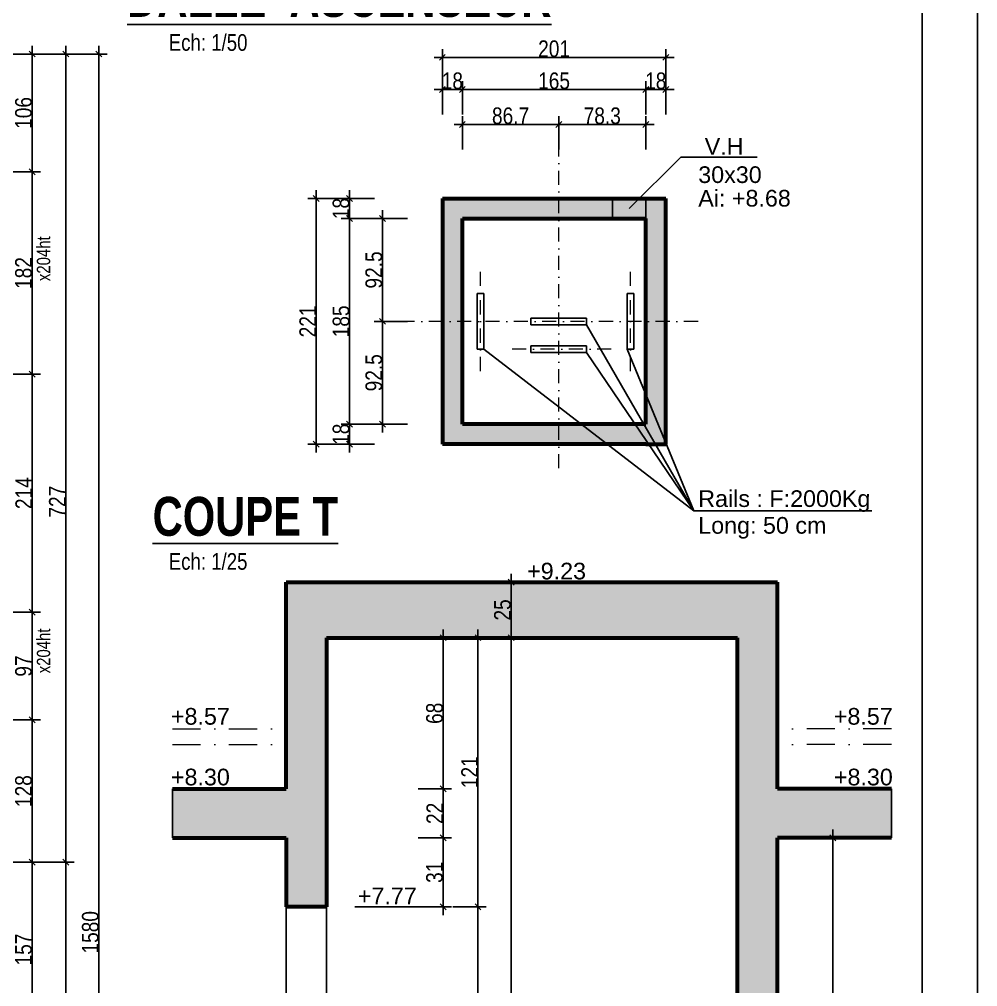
# Model space of a CAD drawing. Header units: millimetres. Extents: x 7120 to 15038, y -9128 to -4928.
# Drawn here: x 14176 to 15038, y -6676 to -5806 of the extents above; entities that cross this region are included whole.
import ezdxf
from ezdxf.enums import TextEntityAlignment as Align

# ---------------------------------------------------------------- set-up
doc = ezdxf.new("R2010")
doc.units = ezdxf.units.MM
doc.linetypes.add('TIRETPTX2', pattern=[50.8, 25.4, -12.7, 0, -12.7])
for name, color, linetype in [('01_Cad_2', 5, 'Continuous'), ('01_cote_gen', 4, 'Continuous'), ('01_linteaux', 2, 'Continuous'), ('01_poch_BN', 9, 'Continuous'), ('01_poch_murs', 253, 'Continuous'), ('01_resv', 32, 'Continuous'), ('01_texte', 230, 'Continuous'), ('AA_COTES', 2, 'Continuous')]:
    doc.layers.add(name, color=color, linetype=linetype)
doc.layers.add('01_murs_coup', color=5, linetype='Continuous', lineweight=60)
doc.layers.add('01_tram_axes', color=2, linetype='TIRETPTX2', lineweight=9)
doc.styles.add('ARIAL', font='arial.ttf')
doc.styles.add('impact', font='impact.ttf')
doc.styles.add('MATTE_TXT', font='arial.ttf')
doc.styles.add('STYLE2', font='ARIALN.TTF')
doc.dimstyles.new('JB25', dxfattribs={"dimscale": 0.1, "dimtxt": 150, "dimasz": 15, "dimexe": 0.1, "dimexo": 0.1, "dimgap": 0.09, "dimtad": 1, "dimdec": 1, "dimlfac": 0.5, "dimdsep": 46, "dimtxsty": 'STYLE2', "dimblk1": 'BOND_G', "dimblk2": 'BOND_D', "dimsah": 1, "dimcen": 1.5, "dimdle": 0.01, "dimse1": 1, "dimse2": 1, "dimclrd": 4, "dimclre": 2, "dimclrt": 6, "dimazin": 2, "dimtfac": 2.333333, "dimtdec": 1, "dimtix": 1, "dimtmove": 2, "dimatfit": 3, "dimldrblk": 'BOND_G', "dimfxl": 1, "dimtolj": 1, "dimtzin": 0, "dimarcsym": 0})
doc.dimstyles.new('JB50', dxfattribs={"dimscale": 0.1, "dimtxt": 150, "dimasz": 15, "dimexe": 0.1, "dimexo": 0.1, "dimgap": 0.09, "dimtad": 1, "dimdec": 1, "dimdsep": 46, "dimtxsty": 'STYLE2', "dimblk1": 'BOND_G', "dimblk2": 'BOND_D', "dimsah": 1, "dimcen": 1.5, "dimdle": 0.01, "dimse1": 1, "dimse2": 1, "dimclrd": 4, "dimclre": 2, "dimclrt": 6, "dimazin": 2, "dimtfac": 2.333333, "dimtdec": 1, "dimtix": 1, "dimtmove": 2, "dimatfit": 3, "dimldrblk": 'BOND_G', "dimfxl": 1, "dimtolj": 1, "dimtzin": 0, "dimarcsym": 0})

# ---------------------------------------------------------------- blocks, each defined once
blk = doc.blocks.new('BOND_G')
at = {"layer": 'AA_COTES', "color": 0}
for p, q in [((0, -5), (0, 15)), ((5, 0), (-5, 0)), ((1.77, 1.77), (-1.77, -1.77))]:
    blk.add_line(p, q, dxfattribs=at)
blk = doc.blocks.new('BOND_D')
at = {"layer": 'AA_COTES', "color": 0}
for p, q in [((5, 0), (-5, 0)), ((-1.77, -1.77), (1.77, 1.77)), ((0, 5), (0, -15))]:
    blk.add_line(p, q, dxfattribs=at)
blk = doc.blocks.new('*D54')
at = {"layer": '01_cote_gen', "color": 4, "lineweight": -2, "transparency": 16777216}
blk.add_line((14217.47, -5838.46), (14217.47, -6562.44), dxfattribs=at)
at = {"layer": 'DEFPOINTS', "color": 0}
for p in [(14099.33, -5836.96), (14182.94, -6563.94), (14217.47, -6563.94)]:
    blk.add_point(p, dxfattribs=at)
at = {"layer": '01_cote_gen', "color": 4, "lineweight": -2, "transparency": 16777216, "xscale": 1.5, "yscale": 1.5, "zscale": 1.5}
for name, p, rotation in [('BOND_G', (14217.47, -5836.96), 90), ('BOND_D', (14217.47, -6563.94), 270)]:
    blk.add_blockref(name, p, dxfattribs=dict(at, rotation=rotation))
at = {"layer": '01_cote_gen', "color": 6, "transparency": 16777216, "insert": (14209.93, -6239.62), "char_height": 15, "attachment_point": 5, "rotation": 90, "style": 'STYLE2'}
blk.add_mtext('\\A1;727', dxfattribs=at)
blk = doc.blocks.new('*D55')
at = {"layer": '01_cote_gen', "color": 4, "lineweight": -2, "transparency": 16777216}
blk.add_line((14217.47, -6565.44), (14217.47, -7415.46), dxfattribs=at)
at = {"layer": 'DEFPOINTS', "color": 0}
for p in [(14164.71, -6563.94), (14135.62, -7416.96), (14217.47, -7416.96)]:
    blk.add_point(p, dxfattribs=at)
at = {"layer": '01_cote_gen', "color": 4, "lineweight": -2, "transparency": 16777216, "xscale": 1.5, "yscale": 1.5, "zscale": 1.5}
for name, p, rotation in [('BOND_G', (14217.47, -6563.94), 90), ('BOND_D', (14217.47, -7416.96), 270)]:
    blk.add_blockref(name, p, dxfattribs=dict(at, rotation=rotation))
at = {"layer": '01_cote_gen', "color": 6, "transparency": 16777216, "insert": (14209.8, -6990.45), "char_height": 15, "attachment_point": 5, "rotation": 90, "style": 'STYLE2'}
blk.add_mtext('\\A1;853', dxfattribs=at)
blk = doc.blocks.new('*D93')
at = {"layer": '01_cote_gen', "color": 4, "lineweight": -2, "transparency": 16777216}
blk.add_line((14247.33, -5838.46), (14247.33, -7415.46), dxfattribs=at)
at = {"layer": 'DEFPOINTS', "color": 0}
for p in [(14224.97, -5836.96), (14224.97, -7416.96), (14247.33, -7416.96)]:
    blk.add_point(p, dxfattribs=at)
at = {"layer": '01_cote_gen', "color": 4, "lineweight": -2, "transparency": 16777216, "xscale": 1.5, "yscale": 1.5, "zscale": 1.5}
for name, p, rotation in [('BOND_G', (14247.33, -5836.96), 90), ('BOND_D', (14247.33, -7416.96), 270)]:
    blk.add_blockref(name, p, dxfattribs=dict(at, rotation=rotation))
at = {"layer": '01_cote_gen', "color": 6, "transparency": 16777216, "insert": (14239.66, -6626.96), "char_height": 15, "attachment_point": 5, "rotation": 90, "style": 'STYLE2'}
blk.add_mtext('\\A1;1580', dxfattribs=at)
blk = doc.blocks.new('*D223')
at = {"layer": '01_cote_gen', "color": 4, "lineweight": -2, "transparency": 16777216}
blk.add_line((14187.21, -5838.46), (14187.21, -5941.46), dxfattribs=at)
at = {"layer": 'DEFPOINTS', "color": 0}
for p in [(13814.63, -5836.96), (13814.63, -5942.96), (14187.21, -5942.96)]:
    blk.add_point(p, dxfattribs=at)
at = {"layer": '01_cote_gen', "color": 4, "lineweight": -2, "transparency": 16777216, "xscale": 1.5, "yscale": 1.5, "zscale": 1.5}
for name, p, rotation in [('BOND_G', (14187.21, -5836.96), 90), ('BOND_D', (14187.21, -5942.96), 270)]:
    blk.add_blockref(name, p, dxfattribs=dict(at, rotation=rotation))
at = {"layer": '01_cote_gen', "color": 6, "transparency": 16777216, "insert": (14179.55, -5889.96), "char_height": 15, "attachment_point": 5, "rotation": 90, "style": 'STYLE2'}
blk.add_mtext('\\A1;106', dxfattribs=at)
blk = doc.blocks.new('*D224')
at = {"layer": '01_cote_gen', "color": 4, "lineweight": -2, "transparency": 16777216}
blk.add_line((14187.21, -5944.46), (14187.21, -6123.46), dxfattribs=at)
at = {"layer": 'DEFPOINTS', "color": 0}
for p in [(13814.63, -5942.96), (13814.63, -6124.96), (14187.21, -6124.96)]:
    blk.add_point(p, dxfattribs=at)
at = {"layer": '01_cote_gen', "color": 4, "lineweight": -2, "transparency": 16777216, "xscale": 1.5, "yscale": 1.5, "zscale": 1.5}
for name, p, rotation in [('BOND_G', (14187.21, -5942.96), 90), ('BOND_D', (14187.21, -6124.96), 270)]:
    blk.add_blockref(name, p, dxfattribs=dict(at, rotation=rotation))
at = {"layer": '01_cote_gen', "color": 6, "transparency": 16777216, "insert": (14179.55, -6033.96), "char_height": 15, "attachment_point": 5, "rotation": 90, "style": 'STYLE2'}
blk.add_mtext('\\A1;182', dxfattribs=at)
blk = doc.blocks.new('*D225')
at = {"layer": '01_cote_gen', "color": 4, "lineweight": -2, "transparency": 16777216}
blk.add_line((14187.21, -6126.46), (14187.21, -6337.46), dxfattribs=at)
at = {"layer": 'DEFPOINTS', "color": 0}
for p in [(13814.63, -6124.96), (13814.63, -6338.96), (14187.21, -6338.96)]:
    blk.add_point(p, dxfattribs=at)
at = {"layer": '01_cote_gen', "color": 4, "lineweight": -2, "transparency": 16777216, "xscale": 1.5, "yscale": 1.5, "zscale": 1.5}
for name, p, rotation in [('BOND_G', (14187.21, -6124.96), 90), ('BOND_D', (14187.21, -6338.96), 270)]:
    blk.add_blockref(name, p, dxfattribs=dict(at, rotation=rotation))
at = {"layer": '01_cote_gen', "color": 6, "transparency": 16777216, "insert": (14179.67, -6231.96), "char_height": 15, "attachment_point": 5, "rotation": 90, "style": 'STYLE2'}
blk.add_mtext('\\A1;214', dxfattribs=at)
blk = doc.blocks.new('*D226')
at = {"layer": '01_cote_gen', "color": 4, "lineweight": -2, "transparency": 16777216}
blk.add_line((14187.21, -6340.46), (14187.21, -6434.46), dxfattribs=at)
at = {"layer": 'DEFPOINTS', "color": 0}
for p in [(13814.63, -6338.96), (13828.92, -6435.96), (14187.21, -6435.96)]:
    blk.add_point(p, dxfattribs=at)
at = {"layer": '01_cote_gen', "color": 4, "lineweight": -2, "transparency": 16777216, "xscale": 1.5, "yscale": 1.5, "zscale": 1.5}
for name, p, rotation in [('BOND_G', (14187.21, -6338.96), 90), ('BOND_D', (14187.21, -6435.96), 270)]:
    blk.add_blockref(name, p, dxfattribs=dict(at, rotation=rotation))
at = {"layer": '01_cote_gen', "color": 6, "transparency": 16777216, "insert": (14179.55, -6387.46), "char_height": 15, "attachment_point": 5, "rotation": 90, "style": 'STYLE2'}
blk.add_mtext('\\A1;97', dxfattribs=at)
blk = doc.blocks.new('*D227')
at = {"layer": '01_cote_gen', "color": 4, "lineweight": -2, "transparency": 16777216}
blk.add_line((14187.21, -6437.46), (14187.21, -6562.44), dxfattribs=at)
at = {"layer": 'DEFPOINTS', "color": 0}
for p in [(13828.92, -6435.96), (13814.63, -6563.94), (14187.21, -6563.94)]:
    blk.add_point(p, dxfattribs=at)
at = {"layer": '01_cote_gen', "color": 4, "lineweight": -2, "transparency": 16777216, "xscale": 1.5, "yscale": 1.5, "zscale": 1.5}
for name, p, rotation in [('BOND_G', (14187.21, -6435.96), 90), ('BOND_D', (14187.21, -6563.94), 270)]:
    blk.add_blockref(name, p, dxfattribs=dict(at, rotation=rotation))
at = {"layer": '01_cote_gen', "color": 6, "transparency": 16777216, "insert": (14179.55, -6499.95), "char_height": 15, "attachment_point": 5, "rotation": 90, "style": 'STYLE2'}
blk.add_mtext('\\A1;128', dxfattribs=at)
blk = doc.blocks.new('*D244')
at = {"layer": '01_cote_gen', "color": 4, "lineweight": -2, "transparency": 16777216}
blk.add_line((14187.21, -6565.44), (14187.21, -6719.44), dxfattribs=at)
at = {"layer": 'DEFPOINTS', "color": 0}
for p in [(14164.71, -6563.94), (13634.63, -6720.94), (14187.21, -6720.94)]:
    blk.add_point(p, dxfattribs=at)
at = {"layer": '01_cote_gen', "color": 4, "lineweight": -2, "transparency": 16777216, "xscale": 1.5, "yscale": 1.5, "zscale": 1.5}
for name, p, rotation in [('BOND_G', (14187.21, -6563.94), 90), ('BOND_D', (14187.21, -6720.94), 270)]:
    blk.add_blockref(name, p, dxfattribs=dict(at, rotation=rotation))
at = {"layer": '01_cote_gen', "color": 6, "transparency": 16777216, "insert": (14179.55, -6642.44), "char_height": 15, "attachment_point": 5, "rotation": 90, "style": 'STYLE2'}
blk.add_mtext('\\A1;157', dxfattribs=at)
blk = doc.blocks.new('*D530')
at = {"layer": '01_cote_gen', "color": 4, "lineweight": -2, "transparency": 16777216}
blk.add_line((14575.85, -5900.25), (14659.55, -5900.25), dxfattribs=at)
at = {"layer": 'DEFPOINTS', "color": 0}
for p in [(14661.05, -5900.25), (14661.05, -5950.05), (14574.35, -5984.94)]:
    blk.add_point(p, dxfattribs=at)
at = {"layer": '01_cote_gen', "color": 4, "lineweight": -2, "transparency": 16777216, "xscale": 1.5, "yscale": 1.5, "zscale": 1.5, "rotation": 180}
blk.add_blockref('BOND_G', (14574.35, -5900.25), dxfattribs=at)
at = {"layer": '01_cote_gen', "color": 4, "lineweight": -2, "transparency": 16777216, "xscale": 1.5, "yscale": 1.5, "zscale": 1.5}
blk.add_blockref('BOND_D', (14661.05, -5900.25), dxfattribs=at)
at = {"layer": '01_cote_gen', "color": 6, "transparency": 16777216, "insert": (14617.7, -5892.59), "char_height": 15, "attachment_point": 5, "style": 'STYLE2'}
blk.add_mtext('\\A1;86.7', dxfattribs=at)
blk = doc.blocks.new('*D531')
at = {"layer": '01_cote_gen', "color": 4, "lineweight": -2, "transparency": 16777216}
blk.add_line((14662.55, -5900.25), (14737.85, -5900.25), dxfattribs=at)
at = {"layer": 'DEFPOINTS', "color": 0}
for p in [(14739.35, -5900.25), (14661.05, -5923.09), (14739.35, -5984.94)]:
    blk.add_point(p, dxfattribs=at)
at = {"layer": '01_cote_gen', "color": 4, "lineweight": -2, "transparency": 16777216, "xscale": 1.5, "yscale": 1.5, "zscale": 1.5, "rotation": 180}
blk.add_blockref('BOND_G', (14661.05, -5900.25), dxfattribs=at)
at = {"layer": '01_cote_gen', "color": 4, "lineweight": -2, "transparency": 16777216, "xscale": 1.5, "yscale": 1.5, "zscale": 1.5}
blk.add_blockref('BOND_D', (14739.35, -5900.25), dxfattribs=at)
at = {"layer": '01_cote_gen', "color": 6, "transparency": 16777216, "insert": (14700.2, -5892.59), "char_height": 15, "attachment_point": 5, "style": 'STYLE2'}
blk.add_mtext('\\A1;78.3', dxfattribs=at)
blk = doc.blocks.new('*D532')
at = {"layer": '01_cote_gen', "color": 4, "lineweight": -2, "transparency": 16777216}
blk.add_line((14575.85, -5868.8), (14737.85, -5868.8), dxfattribs=at)
at = {"layer": 'DEFPOINTS', "color": 0}
for p in [(14739.35, -5868.8), (14574.35, -5984.94), (14739.35, -5984.94)]:
    blk.add_point(p, dxfattribs=at)
at = {"layer": '01_cote_gen', "color": 4, "lineweight": -2, "transparency": 16777216, "xscale": 1.5, "yscale": 1.5, "zscale": 1.5, "rotation": 180}
blk.add_blockref('BOND_G', (14574.35, -5868.8), dxfattribs=at)
at = {"layer": '01_cote_gen', "color": 4, "lineweight": -2, "transparency": 16777216, "xscale": 1.5, "yscale": 1.5, "zscale": 1.5}
blk.add_blockref('BOND_D', (14739.35, -5868.8), dxfattribs=at)
at = {"layer": '01_cote_gen', "color": 6, "transparency": 16777216, "insert": (14656.85, -5861.14), "char_height": 15, "attachment_point": 5, "style": 'STYLE2'}
blk.add_mtext('\\A1;165', dxfattribs=at)
blk = doc.blocks.new('*D533')
at = {"layer": '01_cote_gen', "color": 4, "lineweight": -2, "transparency": 16777216}
blk.add_line((14557.85, -5868.8), (14572.85, -5868.8), dxfattribs=at)
at = {"layer": 'DEFPOINTS', "color": 0}
for p in [(14574.35, -5868.8), (14574.35, -5922.75), (14556.35, -5966.94)]:
    blk.add_point(p, dxfattribs=at)
at = {"layer": '01_cote_gen', "color": 4, "lineweight": -2, "transparency": 16777216, "xscale": 1.5, "yscale": 1.5, "zscale": 1.5, "rotation": 180}
blk.add_blockref('BOND_G', (14556.35, -5868.8), dxfattribs=at)
at = {"layer": '01_cote_gen', "color": 4, "lineweight": -2, "transparency": 16777216, "xscale": 1.5, "yscale": 1.5, "zscale": 1.5}
blk.add_blockref('BOND_D', (14574.35, -5868.8), dxfattribs=at)
at = {"layer": '01_cote_gen', "color": 6, "transparency": 16777216, "insert": (14565.35, -5861.14), "char_height": 15, "attachment_point": 5, "style": 'STYLE2'}
blk.add_mtext('\\A1;18', dxfattribs=at)
blk = doc.blocks.new('*D534')
at = {"layer": '01_cote_gen', "color": 4, "lineweight": -2, "transparency": 16777216}
blk.add_line((14740.85, -5868.8), (14755.85, -5868.8), dxfattribs=at)
at = {"layer": 'DEFPOINTS', "color": 0}
for p in [(14757.35, -5868.8), (14757.35, -5966.94), (14739.35, -5984.94)]:
    blk.add_point(p, dxfattribs=at)
at = {"layer": '01_cote_gen', "color": 4, "lineweight": -2, "transparency": 16777216, "xscale": 1.5, "yscale": 1.5, "zscale": 1.5, "rotation": 180}
blk.add_blockref('BOND_G', (14739.35, -5868.8), dxfattribs=at)
at = {"layer": '01_cote_gen', "color": 4, "lineweight": -2, "transparency": 16777216, "xscale": 1.5, "yscale": 1.5, "zscale": 1.5}
blk.add_blockref('BOND_D', (14757.35, -5868.8), dxfattribs=at)
at = {"layer": '01_cote_gen', "color": 6, "transparency": 16777216, "insert": (14748.35, -5861.14), "char_height": 15, "attachment_point": 5, "style": 'STYLE2'}
blk.add_mtext('\\A1;18', dxfattribs=at)
blk = doc.blocks.new('*D535')
at = {"layer": '01_cote_gen', "color": 4, "lineweight": -2, "transparency": 16777216}
blk.add_line((14557.85, -5839.97), (14755.85, -5839.97), dxfattribs=at)
at = {"layer": 'DEFPOINTS', "color": 0}
for p in [(14757.35, -5839.97), (14556.35, -5966.94), (14757.35, -5966.94)]:
    blk.add_point(p, dxfattribs=at)
at = {"layer": '01_cote_gen', "color": 4, "lineweight": -2, "transparency": 16777216, "xscale": 1.5, "yscale": 1.5, "zscale": 1.5, "rotation": 180}
blk.add_blockref('BOND_G', (14556.35, -5839.97), dxfattribs=at)
at = {"layer": '01_cote_gen', "color": 4, "lineweight": -2, "transparency": 16777216, "xscale": 1.5, "yscale": 1.5, "zscale": 1.5}
blk.add_blockref('BOND_D', (14757.35, -5839.97), dxfattribs=at)
at = {"layer": '01_cote_gen', "color": 6, "transparency": 16777216, "insert": (14656.85, -5832.3), "char_height": 15, "attachment_point": 5, "style": 'STYLE2'}
blk.add_mtext('\\A1;201', dxfattribs=at)
blk = doc.blocks.new('*D536')
at = {"layer": '01_cote_gen', "color": 4, "lineweight": -2, "transparency": 16777216}
blk.add_line((14502.39, -6168.44), (14502.39, -6078.94), dxfattribs=at)
at = {"layer": 'DEFPOINTS', "color": 0}
for p in [(14502.39, -6077.44), (14521.85, -6077.44), (14574.35, -6169.94)]:
    blk.add_point(p, dxfattribs=at)
at = {"layer": '01_cote_gen', "color": 4, "lineweight": -2, "transparency": 16777216, "xscale": 1.5, "yscale": 1.5, "zscale": 1.5}
for name, p, rotation in [('BOND_D', (14502.39, -6077.44), 90), ('BOND_G', (14502.39, -6169.94), 270)]:
    blk.add_blockref(name, p, dxfattribs=dict(at, rotation=rotation))
at = {"layer": '01_cote_gen', "color": 6, "transparency": 16777216, "insert": (14494.72, -6123.69), "char_height": 15, "attachment_point": 5, "rotation": 90, "style": 'STYLE2'}
blk.add_mtext('\\A1;92.5', dxfattribs=at)
blk = doc.blocks.new('*D537')
at = {"layer": '01_cote_gen', "color": 4, "lineweight": -2, "transparency": 16777216}
blk.add_line((14502.39, -6075.94), (14502.39, -5986.44), dxfattribs=at)
at = {"layer": 'DEFPOINTS', "color": 0}
for p in [(14502.39, -5984.94), (14574.35, -5984.94), (14524.89, -6077.44)]:
    blk.add_point(p, dxfattribs=at)
at = {"layer": '01_cote_gen', "color": 4, "lineweight": -2, "transparency": 16777216, "xscale": 1.5, "yscale": 1.5, "zscale": 1.5}
for name, p, rotation in [('BOND_D', (14502.39, -5984.94), 90), ('BOND_G', (14502.39, -6077.44), 270)]:
    blk.add_blockref(name, p, dxfattribs=dict(at, rotation=rotation))
at = {"layer": '01_cote_gen', "color": 6, "transparency": 16777216, "insert": (14494.72, -6031.19), "char_height": 15, "attachment_point": 5, "rotation": 90, "style": 'STYLE2'}
blk.add_mtext('\\A1;92.5', dxfattribs=at)
blk = doc.blocks.new('*D538')
at = {"layer": '01_cote_gen', "color": 4, "lineweight": -2, "transparency": 16777216}
blk.add_line((14472.89, -6168.44), (14472.89, -5986.44), dxfattribs=at)
at = {"layer": 'DEFPOINTS', "color": 0}
for p in [(14472.89, -5984.94), (14574.35, -5984.94), (14574.35, -6169.94)]:
    blk.add_point(p, dxfattribs=at)
at = {"layer": '01_cote_gen', "color": 4, "lineweight": -2, "transparency": 16777216, "xscale": 1.5, "yscale": 1.5, "zscale": 1.5}
for name, p, rotation in [('BOND_D', (14472.89, -5984.94), 90), ('BOND_G', (14472.89, -6169.94), 270)]:
    blk.add_blockref(name, p, dxfattribs=dict(at, rotation=rotation))
at = {"layer": '01_cote_gen', "color": 6, "transparency": 16777216, "insert": (14465.22, -6077.44), "char_height": 15, "attachment_point": 5, "rotation": 90, "style": 'STYLE2'}
blk.add_mtext('\\A1;185', dxfattribs=at)
blk = doc.blocks.new('*D539')
at = {"layer": '01_cote_gen', "color": 4, "lineweight": -2, "transparency": 16777216}
blk.add_line((14472.89, -6186.44), (14472.89, -6171.44), dxfattribs=at)
at = {"layer": 'DEFPOINTS', "color": 0}
for p in [(14472.89, -6169.94), (14590.9, -6169.94), (14590.9, -6187.94)]:
    blk.add_point(p, dxfattribs=at)
at = {"layer": '01_cote_gen', "color": 4, "lineweight": -2, "transparency": 16777216, "xscale": 1.5, "yscale": 1.5, "zscale": 1.5}
for name, p, rotation in [('BOND_D', (14472.89, -6169.94), 90), ('BOND_G', (14472.89, -6187.94), 270)]:
    blk.add_blockref(name, p, dxfattribs=dict(at, rotation=rotation))
at = {"layer": '01_cote_gen', "color": 6, "transparency": 16777216, "insert": (14465.22, -6178.94), "char_height": 15, "attachment_point": 5, "rotation": 90, "style": 'STYLE2'}
blk.add_mtext('\\A1;18', dxfattribs=at)
blk = doc.blocks.new('*D540')
at = {"layer": '01_cote_gen', "color": 4, "lineweight": -2, "transparency": 16777216}
blk.add_line((14472.89, -5983.44), (14472.89, -5968.44), dxfattribs=at)
at = {"layer": 'DEFPOINTS', "color": 0}
for p in [(14472.89, -5966.94), (14574.35, -5966.94), (14574.35, -5984.94)]:
    blk.add_point(p, dxfattribs=at)
at = {"layer": '01_cote_gen', "color": 4, "lineweight": -2, "transparency": 16777216, "xscale": 1.5, "yscale": 1.5, "zscale": 1.5}
for name, p, rotation in [('BOND_D', (14472.89, -5966.94), 90), ('BOND_G', (14472.89, -5984.94), 270)]:
    blk.add_blockref(name, p, dxfattribs=dict(at, rotation=rotation))
at = {"layer": '01_cote_gen', "color": 6, "transparency": 16777216, "insert": (14465.22, -5975.94), "char_height": 15, "attachment_point": 5, "rotation": 90, "style": 'STYLE2'}
blk.add_mtext('\\A1;18', dxfattribs=at)
blk = doc.blocks.new('*D541')
at = {"layer": '01_cote_gen', "color": 4, "lineweight": -2, "transparency": 16777216}
blk.add_line((14442.73, -6186.44), (14442.73, -5968.44), dxfattribs=at)
at = {"layer": 'DEFPOINTS', "color": 0}
for p in [(14442.73, -5966.94), (14588.28, -5966.94), (14588.28, -6187.94)]:
    blk.add_point(p, dxfattribs=at)
at = {"layer": '01_cote_gen', "color": 4, "lineweight": -2, "transparency": 16777216, "xscale": 1.5, "yscale": 1.5, "zscale": 1.5}
for name, p, rotation in [('BOND_D', (14442.73, -5966.94), 90), ('BOND_G', (14442.73, -6187.94), 270)]:
    blk.add_blockref(name, p, dxfattribs=dict(at, rotation=rotation))
at = {"layer": '01_cote_gen', "color": 6, "transparency": 16777216, "insert": (14435.19, -6077.44), "char_height": 15, "attachment_point": 5, "rotation": 90, "style": 'STYLE2'}
blk.add_mtext('\\A1;221', dxfattribs=at)
blk = doc.blocks.new('*D542')
at = {"layer": '01_cote_gen', "color": 4, "lineweight": -2, "transparency": 16777216}
blk.add_line((14588.39, -6605.48), (14588.39, -7040.48), dxfattribs=at)
at = {"layer": 'DEFPOINTS', "color": 0}
for p in [(14528.75, -6603.98), (14504.75, -7041.98), (14588.39, -7041.98)]:
    blk.add_point(p, dxfattribs=at)
at = {"layer": '01_cote_gen', "color": 4, "lineweight": -2, "transparency": 16777216, "xscale": 1.5, "yscale": 1.5, "zscale": 1.5}
for name, p, rotation in [('BOND_G', (14588.39, -6603.98), 90), ('BOND_D', (14588.39, -7041.98), 270)]:
    blk.add_blockref(name, p, dxfattribs=dict(at, rotation=rotation))
at = {"layer": '01_cote_gen', "color": 6, "transparency": 16777216, "insert": (14580.72, -6822.98), "char_height": 15, "attachment_point": 5, "rotation": 90, "style": 'STYLE2'}
blk.add_mtext('\\A1;219', dxfattribs=at)
blk = doc.blocks.new('*D543')
at = {"layer": '01_cote_gen', "color": 4, "lineweight": -2, "transparency": 16777216}
blk.add_line((14588.39, -6363.48), (14588.39, -6602.48), dxfattribs=at)
at = {"layer": 'DEFPOINTS', "color": 0}
for p in [(14528.75, -6361.98), (14528.75, -6603.98), (14588.39, -6603.98)]:
    blk.add_point(p, dxfattribs=at)
at = {"layer": '01_cote_gen', "color": 4, "lineweight": -2, "transparency": 16777216, "xscale": 1.5, "yscale": 1.5, "zscale": 1.5}
for name, p, rotation in [('BOND_G', (14588.39, -6361.98), 90), ('BOND_D', (14588.39, -6603.98), 270)]:
    blk.add_blockref(name, p, dxfattribs=dict(at, rotation=rotation))
at = {"layer": '01_cote_gen', "color": 6, "transparency": 16777216, "insert": (14580.85, -6482.98), "char_height": 15, "attachment_point": 5, "rotation": 90, "style": 'STYLE2'}
blk.add_mtext('\\A1;121', dxfattribs=at)
blk = doc.blocks.new('*D544')
at = {"layer": '01_cote_gen', "color": 4, "lineweight": -2, "transparency": 16777216}
blk.add_line((14618.15, -6313.48), (14618.15, -6360.48), dxfattribs=at)
at = {"layer": 'DEFPOINTS', "color": 0}
for p in [(14596.08, -6311.98), (14618.15, -6361.98), (14624.94, -6361.98)]:
    blk.add_point(p, dxfattribs=at)
at = {"layer": '01_cote_gen', "color": 4, "lineweight": -2, "transparency": 16777216, "xscale": 1.5, "yscale": 1.5, "zscale": 1.5}
for name, p, rotation in [('BOND_G', (14618.15, -6311.98), 90), ('BOND_D', (14618.15, -6361.98), 270)]:
    blk.add_blockref(name, p, dxfattribs=dict(at, rotation=rotation))
at = {"layer": '01_cote_gen', "color": 6, "transparency": 16777216, "insert": (14610.49, -6336.98), "char_height": 15, "attachment_point": 5, "rotation": 90, "style": 'STYLE2'}
blk.add_mtext('\\A1;25', dxfattribs=at)
blk = doc.blocks.new('*D545')
at = {"layer": '01_cote_gen', "color": 4, "lineweight": -2, "transparency": 16777216}
blk.add_line((14618.15, -6363.48), (14618.15, -7040.48), dxfattribs=at)
at = {"layer": 'DEFPOINTS', "color": 0}
for p in [(14656.02, -6361.98), (14595.89, -7041.98), (14618.15, -7041.98)]:
    blk.add_point(p, dxfattribs=at)
at = {"layer": '01_cote_gen', "color": 4, "lineweight": -2, "transparency": 16777216, "xscale": 1.5, "yscale": 1.5, "zscale": 1.5}
for name, p, rotation in [('BOND_G', (14618.15, -6361.98), 90), ('BOND_D', (14618.15, -7041.98), 270)]:
    blk.add_blockref(name, p, dxfattribs=dict(at, rotation=rotation))
at = {"layer": '01_cote_gen', "color": 6, "transparency": 16777216, "insert": (14610.49, -6701.98), "char_height": 15, "attachment_point": 5, "rotation": 90, "style": 'STYLE2'}
blk.add_mtext('\\A1;340', dxfattribs=at)
blk = doc.blocks.new('*D546')
at = {"layer": '01_cote_gen', "color": 4, "lineweight": -2, "transparency": 16777216}
blk.add_line((14557.03, -6363.48), (14557.03, -6496.48), dxfattribs=at)
at = {"layer": 'DEFPOINTS', "color": 0}
for p in [(14471.02, -6361.98), (14435.02, -6497.98), (14557.03, -6497.98)]:
    blk.add_point(p, dxfattribs=at)
at = {"layer": '01_cote_gen', "color": 4, "lineweight": -2, "transparency": 16777216, "xscale": 1.5, "yscale": 1.5, "zscale": 1.5}
for name, p, rotation in [('BOND_G', (14557.03, -6361.98), 90), ('BOND_D', (14557.03, -6497.98), 270)]:
    blk.add_blockref(name, p, dxfattribs=dict(at, rotation=rotation))
at = {"layer": '01_cote_gen', "color": 6, "transparency": 16777216, "insert": (14549.36, -6429.98), "char_height": 15, "attachment_point": 5, "rotation": 90, "style": 'STYLE2'}
blk.add_mtext('\\A1;68', dxfattribs=at)
blk = doc.blocks.new('*D547')
at = {"layer": '01_cote_gen', "color": 4, "lineweight": -2, "transparency": 16777216}
blk.add_line((14557.03, -6499.48), (14557.03, -6540.48), dxfattribs=at)
at = {"layer": 'DEFPOINTS', "color": 0}
for p in [(14435.02, -6497.98), (14435.02, -6541.98), (14557.03, -6541.98)]:
    blk.add_point(p, dxfattribs=at)
at = {"layer": '01_cote_gen', "color": 4, "lineweight": -2, "transparency": 16777216, "xscale": 1.5, "yscale": 1.5, "zscale": 1.5}
for name, p, rotation in [('BOND_G', (14557.03, -6497.98), 90), ('BOND_D', (14557.03, -6541.98), 270)]:
    blk.add_blockref(name, p, dxfattribs=dict(at, rotation=rotation))
at = {"layer": '01_cote_gen', "color": 6, "transparency": 16777216, "insert": (14549.49, -6519.98), "char_height": 15, "attachment_point": 5, "rotation": 90, "style": 'STYLE2'}
blk.add_mtext('\\A1;22', dxfattribs=at)
blk = doc.blocks.new('*D548')
at = {"layer": '01_cote_gen', "color": 4, "lineweight": -2, "transparency": 16777216}
blk.add_line((14557.03, -6543.48), (14557.03, -6602.48), dxfattribs=at)
at = {"layer": 'DEFPOINTS', "color": 0}
for p in [(14534.53, -6541.98), (14471.02, -6603.98), (14557.03, -6603.98)]:
    blk.add_point(p, dxfattribs=at)
at = {"layer": '01_cote_gen', "color": 4, "lineweight": -2, "transparency": 16777216, "xscale": 1.5, "yscale": 1.5, "zscale": 1.5}
for name, p, rotation in [('BOND_G', (14557.03, -6541.98), 90), ('BOND_D', (14557.03, -6603.98), 270)]:
    blk.add_blockref(name, p, dxfattribs=dict(at, rotation=rotation))
at = {"layer": '01_cote_gen', "color": 6, "transparency": 16777216, "insert": (14549.36, -6572.98), "char_height": 15, "attachment_point": 5, "rotation": 90, "style": 'STYLE2'}
blk.add_mtext('\\A1;31', dxfattribs=at)
blk = doc.blocks.new('*D551')
at = {"layer": '01_cote_gen', "color": 4, "lineweight": -2, "transparency": 16777216}
blk.add_line((14907.67, -6543.48), (14907.67, -7008.48), dxfattribs=at)
at = {"layer": 'DEFPOINTS', "color": 0}
for p in [(14909.19, -6541.98), (14885.17, -7009.98), (14907.67, -7009.98)]:
    blk.add_point(p, dxfattribs=at)
at = {"layer": '01_cote_gen', "color": 4, "lineweight": -2, "transparency": 16777216, "xscale": 1.5, "yscale": 1.5, "zscale": 1.5}
for name, p, rotation in [('BOND_G', (14907.67, -6541.98), 90), ('BOND_D', (14907.67, -7009.98), 270)]:
    blk.add_blockref(name, p, dxfattribs=dict(at, rotation=rotation))
at = {"layer": '01_cote_gen', "color": 6, "transparency": 16777216, "insert": (14900, -6775.98), "char_height": 15, "attachment_point": 5, "rotation": 90, "style": 'STYLE2'}
blk.add_mtext('\\A1;234', dxfattribs=at)

msp = doc.modelspace()

# ---------------------------------------------------------------- hatches: boundary and pattern name
at = {"layer": '01_poch_BN'}
h = msp.add_hatch(color=256, dxfattribs=at)
h.dxf.hatch_style = 1
h.paths.add_polyline_path([(14857.95, -6311.98), (14415.95, -6311.98), (14415.95, -6497.98), (14313.46, -6497.98), (14313.46, -6541.98), (14415.95, -6541.98), (14415.95, -6603.98), (14451.95, -6603.98), (14451.95, -6361.98), (14821.95, -6361.98), (14821.95, -7055.98), (14857.95, -7055.98), (14857.95, -6541.98), (14960.43, -6541.98), (14960.43, -6497.98), (14857.95, -6497.98)])
at = {"layer": '01_poch_murs'}
h = msp.add_hatch(color=256, dxfattribs=at)
h.dxf.hatch_style = 1
h.paths.add_polyline_path([(14757.35, -5966.94), (14556.35, -5966.94), (14556.35, -6187.94), (14739.35, -6187.94), (14757.35, -6187.94)])
h.paths.add_polyline_path([(14739.35, -5984.94), (14739.35, -6169.94), (14574.35, -6169.94), (14574.35, -5984.94)], flags=16)

# ---------------------------------------------------------------- linework, layer by layer
at = {"layer": '01_Cad_2'}
msp.add_line((15037.97, -4927.54), (15037.97, -7642.54), dxfattribs=at)
at = {"layer": '01_Cad_2', "color": 2}
msp.add_line((14987.97, -4977.54), (14987.97, -7642.54), dxfattribs=at)
at = {"layer": '01_linteaux'}
for p, q in [((14593.65, -6052.44), (14587.65, -6052.44)), ((14587.65, -6102.44), (14587.65, -6052.44)), ((14593.65, -6102.44), (14593.65, -6052.44)), ((14722.65, -6102.44), (14722.65, -6052.44)), ((14728.65, -6052.44), (14722.65, -6052.44)), ((14728.65, -6102.44), (14728.65, -6052.44)), ((14636.05, -6080.44), (14636.05, -6074.44)), ((14686.05, -6074.44), (14636.05, -6074.44)), ((14686.05, -6080.44), (14636.05, -6080.44)), ((14686.05, -6080.44), (14686.05, -6074.44)), ((14593.65, -6102.44), (14587.65, -6102.44)), ((14636.05, -6105.44), (14636.05, -6099.44)), ((14686.05, -6099.44), (14636.05, -6099.44)), ((14686.05, -6105.44), (14636.05, -6105.44)), ((14686.05, -6105.44), (14686.05, -6099.44)), ((14728.65, -6102.44), (14722.65, -6102.44)), ((14415.95, -7055.98), (14415.95, -6603.98)), ((14451.95, -7055.98), (14451.95, -6603.98))]:
    msp.add_line(p, q, dxfattribs=at)
at = {"layer": '01_murs_coup'}
for p, q in [((14556.35, -5966.94), (14757.35, -5966.94)), ((14556.35, -5966.94), (14556.35, -6187.94)), ((14757.35, -6187.94), (14757.35, -5966.94)), ((14574.35, -5984.94), (14739.35, -5984.94)), ((14574.35, -6169.94), (14574.35, -5984.94)), ((14739.35, -6169.94), (14739.35, -5984.94)), ((14739.35, -6169.94), (14574.35, -6169.94)), ((14739.35, -6187.94), (14556.35, -6187.94)), ((14739.35, -6187.94), (14757.35, -6187.94)), ((14415.95, -6497.98), (14415.95, -6311.98)), ((14415.95, -6311.98), (14857.95, -6311.98)), ((14857.95, -6497.98), (14857.95, -6311.98)), ((14451.95, -6361.98), (14451.95, -6603.98)), ((14451.95, -6361.98), (14821.95, -6361.98)), ((14821.95, -7099.76), (14821.95, -6361.98)), ((14313.46, -6497.98), (14415.95, -6497.98)), ((14960.43, -6497.98), (14857.95, -6497.98)), ((14313.46, -6541.98), (14415.95, -6541.98)), ((14415.95, -6541.98), (14415.95, -6603.98)), ((14857.95, -7055.98), (14857.95, -6541.98)), ((14960.43, -6541.98), (14857.95, -6541.98)), ((14451.95, -6603.98), (14415.95, -6603.98))]:
    msp.add_line(p, q, dxfattribs=at)
at = {"layer": '01_poch_BN'}
for p, q in [((14313.46, -6497.98), (14313.46, -6541.98)), ((14960.43, -6497.98), (14960.43, -6541.98))]:
    msp.add_line(p, q, dxfattribs=at)
at = {"layer": '01_resv'}
for p, q in [((14709.35, -5984.94), (14709.35, -5966.94)), ((14739.35, -5984.94), (14739.35, -5966.94))]:
    msp.add_line(p, q, dxfattribs=at)
msp.add_solid([(14709.35, -5966.94), (14709.35, -5984.94), (14739.35, -5984.94), (14739.35, -5966.94)], dxfattribs=at)
at = {"layer": '01_texte'}
for p, q in [((14771.05, -5929.73), (14724.35, -5975.94)), ((14839.45, -5929.73), (14771.05, -5929.73)), ((14782.54, -6247.89), (14686.05, -6080.44)), ((14782.54, -6247.89), (14593.65, -6102.44)), ((14782.54, -6247.89), (14686.05, -6105.44)), ((14722.65, -6102.44), (14782.54, -6247.89)), ((14782.54, -6247.89), (14942.72, -6247.89)), ((14477.73, -6603.98), (14535.77, -6603.98))]:
    msp.add_line(p, q, dxfattribs=at)
at = {"layer": '01_tram_axes', "ltscale": 0.5}
for p, q in [((14661.05, -6209.61), (14661.05, -5923.09)), ((14590.65, -6122.12), (14590.65, -6031.42)), ((14725.65, -6122.12), (14725.65, -6031.42)), ((14786.37, -6077.44), (14521.85, -6077.44)), ((14708.28, -6102.44), (14615.37, -6102.44))]:
    msp.add_line(p, q, dxfattribs=at)
at = {"layer": '01_tram_axes'}
for p, q in [((14313.46, -6443.98), (14415.95, -6443.98)), ((14960.43, -6443.98), (14857.95, -6443.98)), ((14313.46, -6457.98), (14415.95, -6457.98)), ((14960.43, -6457.98), (14857.95, -6457.98))]:
    msp.add_line(p, q, dxfattribs=at)

# ---------------------------------------------------------------- texts
at = {"layer": '01_texte', "style": 'impact'}
for s, p in [('%%UDALLE  ASCENSEUR', (14463.61, -5814.02)), ('%%UCOUPE T', (14379.11, -6280.81))]:
    msp.add_text(s, height=35, dxfattribs=at).set_placement(p, align=Align.BOTTOM_CENTER)
at = {"layer": '01_texte', "style": 'MATTE_TXT', "width": 0.8}
for s, p in [('Ech: 1/50', (14345.57, -5838.58)), ('Ech: 1/25', (14345.57, -6305.37))]:
    msp.add_text(s, height=15, dxfattribs=at).set_placement(p, align=Align.BOTTOM_CENTER)
at = {"layer": '01_texte', "style": 'ARIAL'}
for s, p in [(' V.H', (14786.57, -5927.57)), ('30x30', (14786.57, -5952.97)), ('Ai: +8.68', (14786.57, -5974.16)), ('Rails : F:2000Kg', (14786.57, -6244.37)), ('Long: 50 cm', (14786.57, -6268.42)), ('+9.23', (14632.6, -6309.54)), ('+8.57', (14312.11, -6440.21)), ('+8.57', (14908.55, -6440.21)), ('+8.30', (14312.11, -6494.8)), ('+8.30', (14908.6, -6494.8)), ('+7.77', (14480.28, -6601.82))]:
    msp.add_text(s, height=15, dxfattribs=at).set_placement(p)
at = {"layer": '01_texte', "style": 'MATTE_TXT', "width": 0.8}
for p in [(14207.07, -6021.09), (14207.07, -6373.84)]:
    msp.add_text('x204ht', height=12, rotation=90, dxfattribs=at).set_placement(p, align=Align.BOTTOM_CENTER)

# ---------------------------------------------------------------- dimensions: what is measured, and where the dimension line sits
at = {"layer": '01_cote_gen'}
for base, p1, p2, dimstyle, picture, middle in [((14187.21, -5942.96), (13814.63, -5836.96), (13814.63, -5942.96), 'JB50', '*D223', (14179.55, -5889.96)), ((14247.33, -7416.96), (14224.97, -5836.96), (14224.97, -7416.96), 'JB50', '*D93', (14239.66, -6626.96)), ((14187.21, -6124.96), (13814.63, -5942.96), (13814.63, -6124.96), 'JB50', '*D224', (14179.55, -6033.96)), ((14442.73, -5966.94), (14588.28, -6187.94), (14588.28, -5966.94), 'JB50', '*D541', (14435.19, -6077.44)), ((14472.89, -5966.94), (14574.35, -5984.94), (14574.35, -5966.94), 'JB50', '*D540', (14465.22, -5975.94)), ((14472.89, -5984.94), (14574.35, -6169.94), (14574.35, -5984.94), 'JB50', '*D538', (14465.22, -6077.44)), ((14502.39, -5984.94), (14524.89, -6077.44), (14574.35, -5984.94), 'JB50', '*D537', (14494.72, -6031.19)), ((14502.39, -6077.44), (14574.35, -6169.94), (14521.85, -6077.44), 'JB50', '*D536', (14494.72, -6123.69)), ((14187.21, -6338.96), (13814.63, -6124.96), (13814.63, -6338.96), 'JB50', '*D225', (14179.67, -6231.96)), ((14472.89, -6169.94), (14590.9, -6187.94), (14590.9, -6169.94), 'JB50', '*D539', (14465.22, -6178.94)), ((14618.15, -6361.98), (14596.08, -6311.98), (14624.94, -6361.98), 'JB25', '*D544', (14610.49, -6336.98)), ((14187.21, -6435.96), (13814.63, -6338.96), (13828.92, -6435.96), 'JB50', '*D226', (14179.55, -6387.46)), ((14557.03, -6497.98), (14471.02, -6361.98), (14435.02, -6497.98), 'JB25', '*D546', (14549.36, -6429.98)), ((14588.39, -6603.98), (14528.75, -6361.98), (14528.75, -6603.98), 'JB25', '*D543', (14580.85, -6482.98)), ((14618.15, -7041.98), (14656.02, -6361.98), (14595.89, -7041.98), 'JB25', '*D545', (14610.49, -6701.98)), ((14187.21, -6563.94), (13828.92, -6435.96), (13814.63, -6563.94), 'JB50', '*D227', (14179.55, -6499.95)), ((14557.03, -6541.98), (14435.02, -6497.98), (14435.02, -6541.98), 'JB25', '*D547', (14549.49, -6519.98)), ((14557.03, -6603.98), (14534.53, -6541.98), (14471.02, -6603.98), 'JB25', '*D548', (14549.36, -6572.98)), ((14907.67, -7009.98), (14909.19, -6541.98), (14885.17, -7009.98), 'JB25', '*D551', (14900, -6775.98)), ((14187.21, -6720.94), (14164.71, -6563.94), (13634.63, -6720.94), 'JB50', '*D244', (14179.55, -6642.44)), ((14217.47, -7416.96), (14164.71, -6563.94), (14135.62, -7416.96), 'JB50', '*D55', (14209.8, -6990.45)), ((14588.39, -7041.98), (14528.75, -6603.98), (14504.75, -7041.98), 'JB25', '*D542', (14580.72, -6822.98))]:
    dim = msp.add_linear_dim(base=base, p1=p1, p2=p2, angle=90, dimstyle=dimstyle, dxfattribs=at)
    dim.commit()
    dim.dimension.update_dxf_attribs({"geometry": picture, "text_midpoint": middle})
dim = msp.add_linear_dim(base=(14217.47, -6563.94), p1=(14099.33, -5836.96), p2=(14182.94, -6563.94), angle=90, dimstyle='JB50', dxfattribs=at)
dim.commit()
dim.dimension.update_dxf_attribs({"geometry": '*D54', "text_midpoint": (14209.93, -6239.62), "dimtype": 160})
for base, p1, p2, picture, middle in [((14757.35, -5839.97), (14556.35, -5966.94), (14757.35, -5966.94), '*D535', (14656.85, -5832.3)), ((14574.35, -5868.8), (14556.35, -5966.94), (14574.35, -5922.75), '*D533', (14565.35, -5861.14)), ((14739.35, -5868.8), (14574.35, -5984.94), (14739.35, -5984.94), '*D532', (14656.85, -5861.14)), ((14757.35, -5868.8), (14739.35, -5984.94), (14757.35, -5966.94), '*D534', (14748.35, -5861.14)), ((14661.05, -5900.25), (14574.35, -5984.94), (14661.05, -5950.05), '*D530', (14617.7, -5892.59)), ((14739.35, -5900.25), (14661.05, -5923.09), (14739.35, -5984.94), '*D531', (14700.2, -5892.59))]:
    dim = msp.add_linear_dim(base=base, p1=p1, p2=p2, dimstyle='JB50', dxfattribs=at)
    dim.commit()
    dim.dimension.update_dxf_attribs({"geometry": picture, "text_midpoint": middle})

doc.saveas('drawing.dxf')
